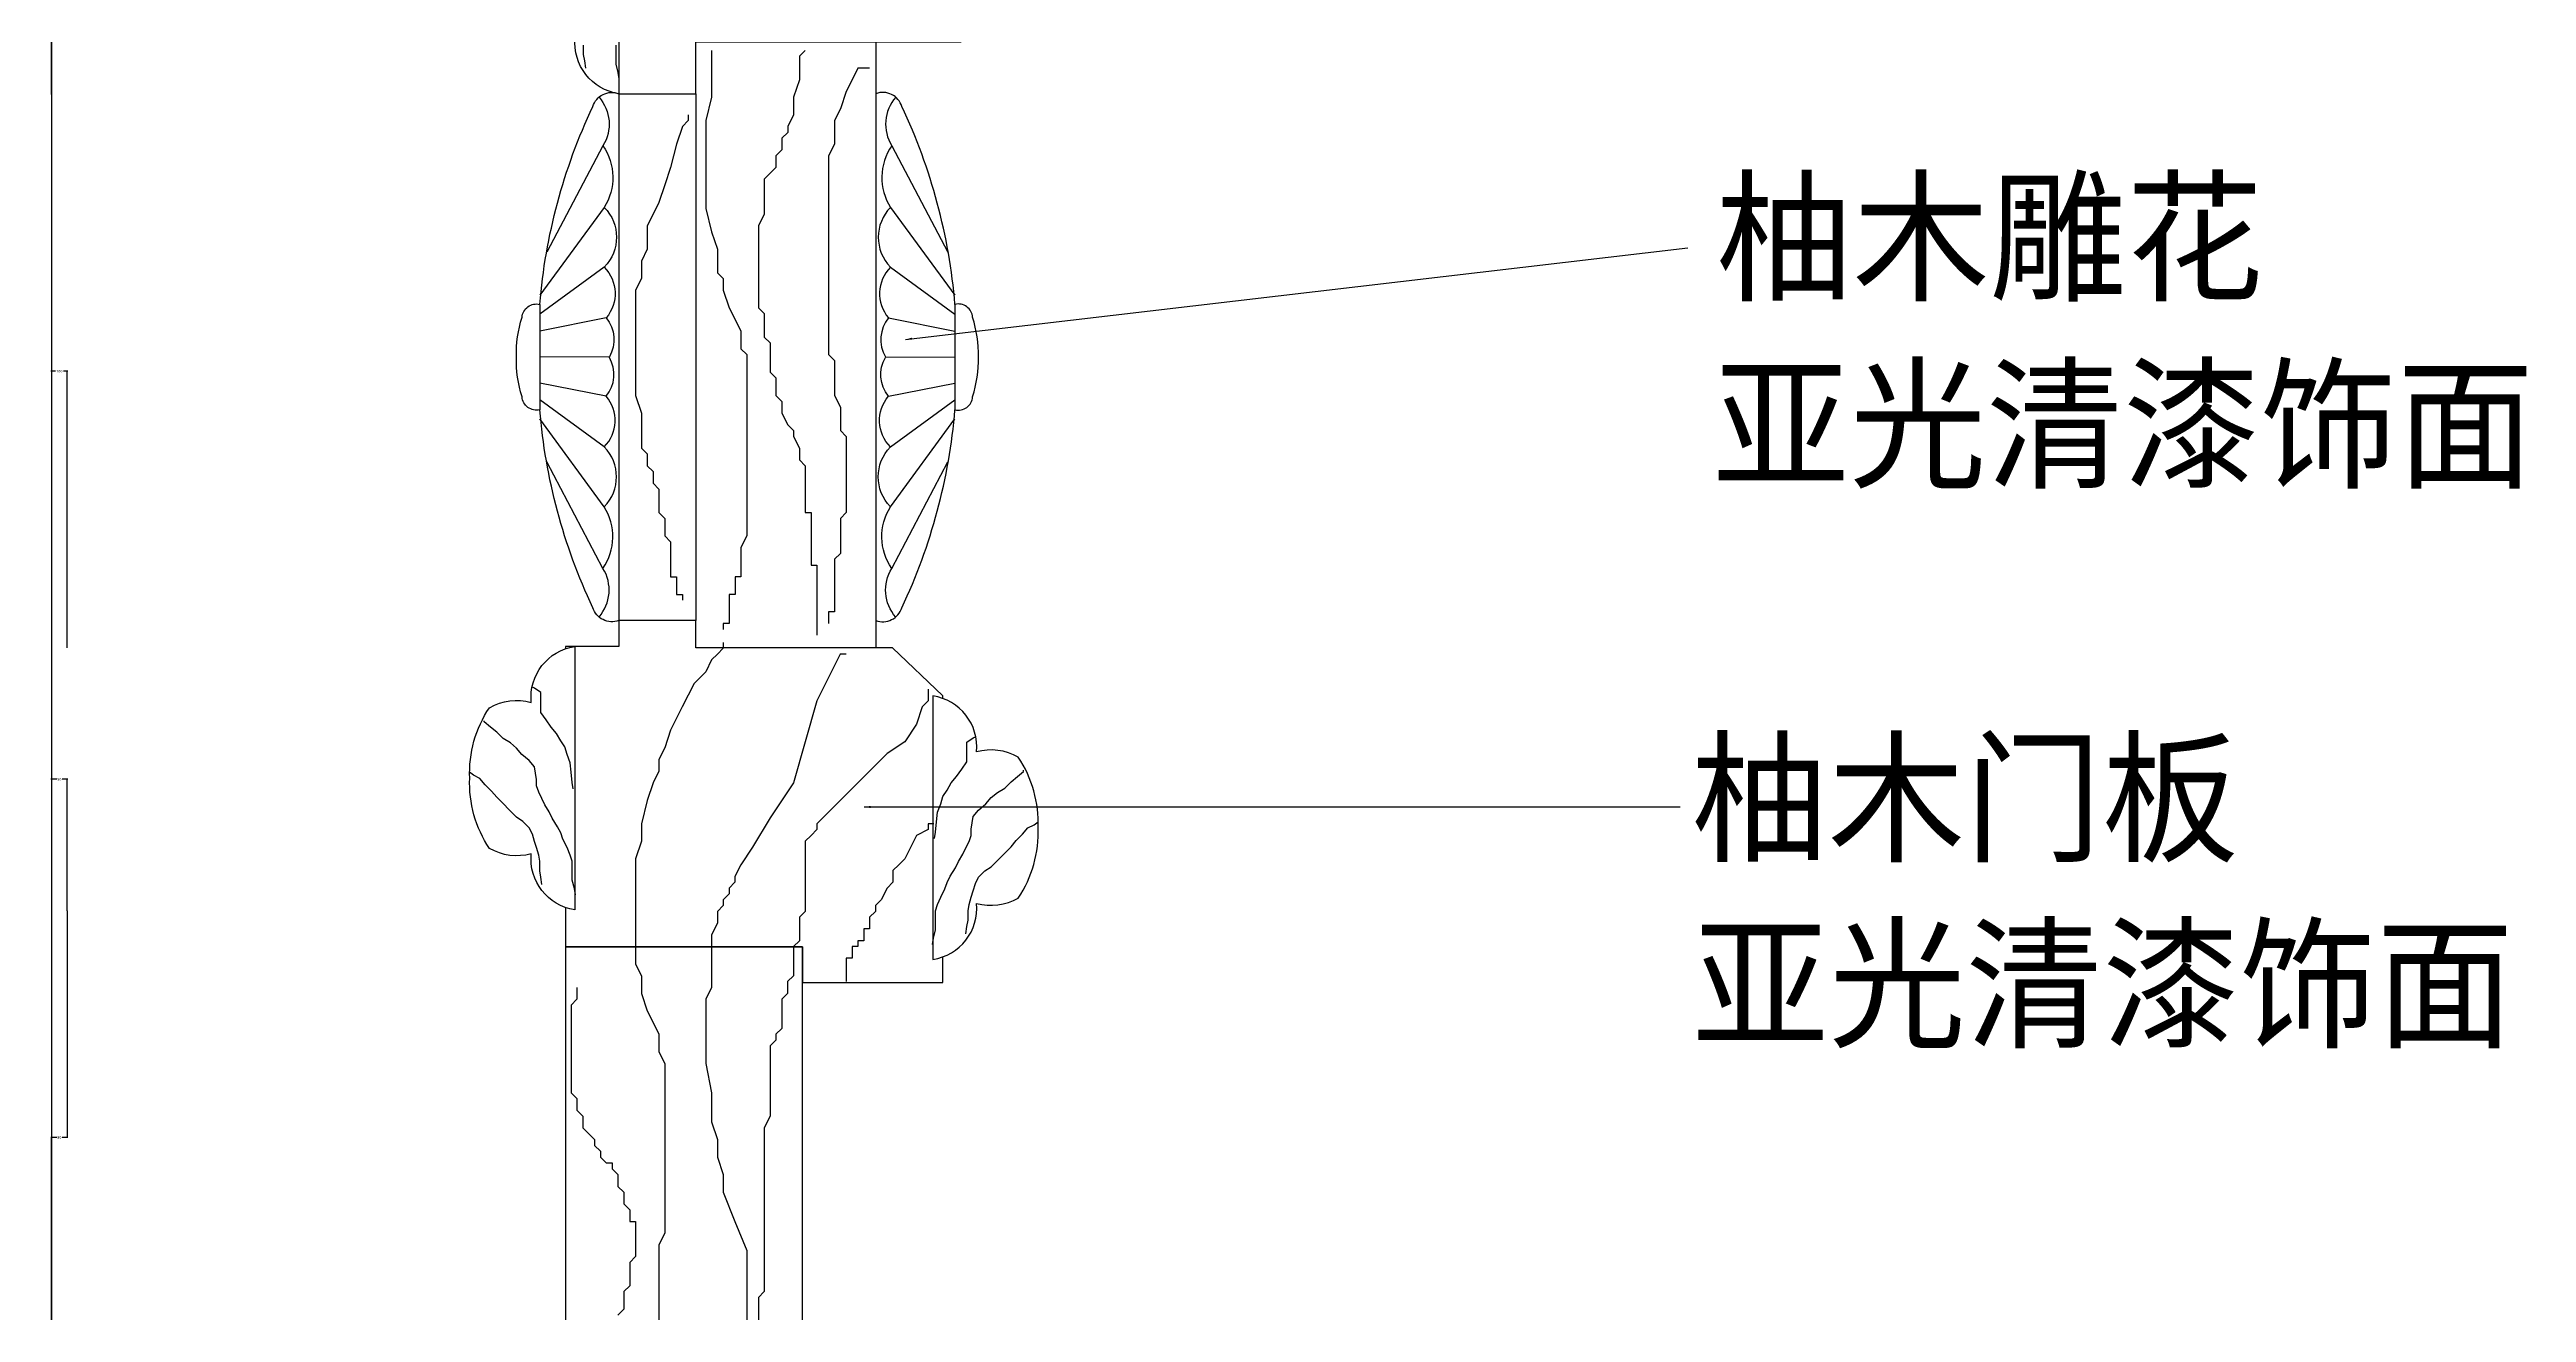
# Model space of a CAD drawing. Header units: metres. Extents: x 394 to 3676, y 649 to 5271.
# Drawn here: x 2736 to 3676, y 3528 to 4007 of the extents above; entities that cross this region are included whole.
import ezdxf

# ---------------------------------------------------------------- set-up
doc = ezdxf.new("R2010")
doc.units = ezdxf.units.M
for name, color, linetype in [('3', 3, 'Continuous'), ('4', 4, 'Continuous'), ('7', 7, 'Continuous'), ('BH', 3, 'Continuous'), ('DIM', 3, 'Continuous'), ('TEXT', 3, 'Continuous')]:
    doc.layers.add(name, color=color, linetype=linetype)
doc.dimstyles.get("Standard").update_dxf_attribs({"dimtxt": 2.5, "dimasz": 2.5, "dimexe": 1.25, "dimexo": 0.625, "dimtad": 1, "dimcen": 2.5, "dimazin": 3, "dimtfac": 1, "dimtmove": 0, "dimatfit": 3})

# ---------------------------------------------------------------- blocks, each defined once
blk = doc.blocks.new('*D2')
for p, q in [((2736.28, 5049.67), (2736.28, 3511.47)), ((2736.53, 3511.47), (2737.27, 3511.47)), ((2741.27, 3511.47), (2742.01, 3511.47)), ((2742.26, 1973.26), (2742.26, 3511.47))]:
    blk.add_line(p, q)
at = {"layer": 'Defpoints'}
for p in [(2736.28, 5049.67), (2736.28, 3511.47), (2742.26, 1973.26)]:
    blk.add_point(p, dxfattribs=at)
at = {"layer": 'DIM', "insert": (2739.27, 3511.47), "char_height": 1, "attachment_point": 5}
blk.add_mtext('3100', dxfattribs=at)
blk = doc.blocks.new('*D7')
for p, q in [((2736.28, 4104.02), (2736.28, 4046.96)), ((2736.03, 4046.96), (2735.78, 4046.96)), ((2736.28, 3989.9), (2736.28, 4046.96)), ((2736.28, 4046.96), (2736.28, 4046.96)), ((2736.53, 4046.96), (2736.78, 4046.96))]:
    blk.add_line(p, q)
at = {"layer": 'Defpoints'}
for p in [(2736.28, 4104.02), (2736.28, 4046.96), (2736.28, 3989.9)]:
    blk.add_point(p, dxfattribs=at)
at = {"layer": 'DIM', "insert": (2736.28, 4048.085), "char_height": 1, "attachment_point": 5}
blk.add_mtext('50', dxfattribs=at)
blk = doc.blocks.new('*D9')
for p, q in [((2736.28, 3779.87), (2736.28, 3729.94)), ((2738.27, 3729.94), (2736.03, 3729.94)), ((2742.51, 3729.94), (2740.27, 3729.94)), ((2742.26, 3680), (2742.26, 3729.94))]:
    blk.add_line(p, q)
at = {"layer": 'Defpoints'}
for p in [(2736.28, 3779.87), (2742.26, 3729.94), (2742.26, 3680)]:
    blk.add_point(p, dxfattribs=at)
at = {"layer": 'DIM', "insert": (2739.27, 3729.94), "char_height": 1, "attachment_point": 5}
blk.add_mtext('50', dxfattribs=at)
blk = doc.blocks.new('*D10')
for p, q in [((2742.26, 3680), (2742.26, 3593.99)), ((2738.27, 3593.99), (2736.03, 3593.99)), ((2736.28, 3507.97), (2736.28, 3593.99)), ((2742.51, 3593.99), (2740.27, 3593.99))]:
    blk.add_line(p, q)
at = {"layer": 'Defpoints'}
for p in [(2742.26, 3680), (2742.26, 3593.99), (2736.28, 3507.97)]:
    blk.add_point(p, dxfattribs=at)
at = {"layer": 'DIM', "insert": (2739.27, 3593.99), "char_height": 1, "attachment_point": 5}
blk.add_mtext('80', dxfattribs=at)
blk = doc.blocks.new('*D11')
for p, q in [((2736.28, 3989.9), (2736.28, 3884.89)), ((2737.77, 3884.89), (2736.03, 3884.89)), ((2742.51, 3884.89), (2740.77, 3884.89)), ((2742.26, 3779.87), (2742.26, 3884.89))]:
    blk.add_line(p, q)
at = {"layer": 'Defpoints'}
for p in [(2736.28, 3989.9), (2742.26, 3884.89), (2742.26, 3779.87)]:
    blk.add_point(p, dxfattribs=at)
at = {"layer": 'DIM', "insert": (2739.27, 3884.89), "char_height": 1, "attachment_point": 5}
blk.add_mtext('100', dxfattribs=at)

msp = doc.modelspace()

# ---------------------------------------------------------------- linework, layer by layer
at = {"layer": '3'}
for p, q in [((2945.73, 3970.46), (2924.42, 3930.06)), ((3055.43, 3970.46), (3076.74, 3930.06)), ((2946.21, 3947.07), (2921.75, 3913.7)), ((3054.96, 3947.07), (3079.42, 3913.7)), ((2946.21, 3924.39), (2921.75, 3906.5)), ((3054.95, 3924.39), (3079.42, 3906.5)), ((2921.75, 3910.25), (2921.75, 3870.25)), ((2946.96, 3905.13), (2921.75, 3900.12)), ((3054.2, 3905.13), (3079.42, 3900.12)), ((3079.42, 3910.25), (3079.42, 3870.25)), ((2948.18, 3890.35), (2921.75, 3890.25)), ((3052.99, 3890.35), (3079.42, 3890.25)), ((2946.96, 3875.36), (2921.75, 3880.37)), ((3054.2, 3875.36), (3079.42, 3880.37)), ((2946.21, 3856.11), (2921.75, 3873.99)), ((3054.95, 3856.11), (3079.42, 3873.99)), ((2946.21, 3833.42), (2921.75, 3866.79)), ((3054.96, 3833.42), (3079.42, 3866.79)), ((2945.73, 3810.03), (2924.42, 3850.44)), ((3055.43, 3810.03), (3076.74, 3850.44))]:
    msp.add_line(p, q, dxfattribs=at)
for points in [[(2944.24, 3988.93, -0.33), (2945.73, 3970.46, -0.3), (2946.21, 3947.07, -0.41), (2946.21, 3924.39, -0.39), (2946.96, 3905.13, -0.31), (2948.18, 3890.35)], [(3056.92, 3988.93, 0.33), (3055.43, 3970.46, 0.3), (3054.96, 3947.07, 0.41), (3054.95, 3924.39, 0.39), (3054.2, 3905.13, 0.31), (3052.99, 3890.35)], [(2944.24, 3791.56, 0.33), (2945.73, 3810.03, 0.3), (2946.21, 3833.42, 0.41), (2946.21, 3856.11, 0.39), (2946.96, 3875.36, 0.31), (2948.18, 3890.14)], [(3056.92, 3791.56, -0.33), (3055.43, 3810.03, -0.3), (3054.96, 3833.42, -0.41), (3054.95, 3856.11, -0.39), (3054.2, 3875.36, -0.31), (3052.99, 3890.14)]]:
    msp.add_lwpolyline(points, format="xyb", dxfattribs=at)
at = {"layer": '4'}
for points in [[(3081.73, 4116.87), (3001.73, 4116.87), (3001.73, 4129.89), (2951.75, 4129.89), (2951.75, 4099.83), (2951.75, 3990.25), (2981.01, 3990.25), (2981.01, 4009.89), (3081.73, 4009.89), (3081.73, 4116.87), (3001.73, 4116.87)], [(3074.79, 3760.62), (3074.79, 3761.59), (3055.77, 3779.89), (2981.01, 3779.89), (2981.01, 3790.25), (2951.75, 3790.25), (2951.75, 3780.4), (2931.47, 3780.4), (2931.47, 3779.48)], [(2931.47, 3681.32), (2931.47, 3666.37), (3021.47, 3666.37), (3021.47, 3652.83), (3074.79, 3652.83), (3074.79, 3662.56)]]:
    msp.add_lwpolyline(points, dxfattribs=at)
for points in [[(2951.75, 3990.25, -0.4), (2935.16, 4011.49, -0.2), (2919.29, 4013.52, -0.16), (2911.8, 4040.25, -0.16), (2919.29, 4066.97, -0.2), (2935.16, 4069, -0.4), (2951.75, 4090.25)], [(2951.75, 3790.25, -0.43), (2941.9, 3795.09, -0.09), (2921.75, 3870.25, -0.46), (2915, 3875.15, -0.08), (2912.83, 3890.25, -0.08), (2915, 3905.34, -0.46), (2921.75, 3910.25, -0.09), (2941.9, 3985.4, -0.43), (2951.75, 3990.25)], [(3049.42, 3790.25, 0.43), (3059.27, 3795.09, 0.09), (3079.42, 3870.25, 0.46), (3086.16, 3875.15, 0.08), (3088.34, 3890.25, 0.08), (3086.16, 3905.34, 0.46), (3079.42, 3910.25, 0.09), (3059.27, 3985.4, 0.43), (3049.42, 3990.25)], [(2935.08, 3680.4, -0.4), (2918.5, 3701.65, -0.2), (2902.63, 3703.67, -0.16), (2895.13, 3730.4, -0.16), (2902.63, 3757.13, -0.2), (2918.5, 3759.15, -0.4), (2935.08, 3780.4)], [(3071.04, 3661.59, 0.4), (3087.62, 3682.84, 0.2), (3103.5, 3684.86, 0.16), (3110.99, 3711.59, 0.16), (3103.5, 3738.32, 0.2), (3087.62, 3740.35, 0.4), (3071.04, 3761.59)]]:
    msp.add_lwpolyline(points, format="xyb", close=True, dxfattribs=at)
msp.add_lwpolyline([(2985.08, 3490.71), (3002.6, 3490.71), (3002.6, 3468.58), (3021.47, 3468.58), (3021.47, 3666.37), (2931.47, 3666.37), (2931.47, 3468.58), (2949.59, 3468.58), (2949.59, 3490.71), (2966.74, 3490.71), (2966.74, 3468.58), (2985.08, 3468.58)], close=True, dxfattribs=at)
at = {"layer": '7'}
for p, q in [((3049.42, 4009.89), (3049.42, 3779.89)), ((2981.01, 3990.25), (2981.01, 3790.25))]:
    msp.add_line(p, q, dxfattribs=at)
at = {"layer": 'BH'}
for p, q in [((2938.39, 4005.08), (2938.39, 4008.66)), ((2950.74, 4001.49), (2950.74, 4008.66)), ((2938.79, 4002.69), (2938.39, 4005.08)), ((2939.18, 3999.9), (2938.79, 4002.69)), ((2951.54, 3998.31), (2950.74, 4001.49)), ((2987, 4006.65), (2987, 3988.89)), ((3022.57, 4006.65), (3020.34, 4004.43)), ((3020.34, 4004.43), (3020.34, 3995.55)), ((3042.57, 3999.99), (3040.35, 3995.55)), ((3047.02, 3999.99), (3042.57, 3999.99)), ((2951.94, 3995.92), (2951.54, 3998.31)), ((3020.34, 3995.55), (3018.12, 3988.89)), ((3038.13, 3991.11), (3035.9, 3984.45)), ((3040.35, 3995.55), (3038.13, 3991.11)), ((2978.11, 3980.01), (2975.89, 3977.79)), ((2978.11, 3982.23), (2978.11, 3980.01)), ((2987, 3988.89), (2984.78, 3980.01)), ((2984.78, 3980.01), (2984.78, 3946.7)), ((3018.12, 3982.23), (3015.9, 3977.79)), ((3018.12, 3988.89), (3018.12, 3982.23)), ((3035.9, 3984.45), (3033.68, 3980.01)), ((3033.68, 3980.01), (3033.68, 3971.12)), ((2973.67, 3971.12), (2971.44, 3962.24)), ((2975.89, 3977.79), (2973.67, 3971.12)), ((3015.9, 3975.56), (3013.68, 3973.34)), ((3013.68, 3973.34), (3013.68, 3968.9)), ((3015.9, 3977.79), (3015.9, 3975.56)), ((3033.68, 3971.12), (3031.46, 3966.68)), ((2971.44, 3962.24), (2969.22, 3955.58)), ((3011.45, 3962.24), (3009.23, 3960.02)), ((3013.68, 3968.9), (3011.45, 3966.68)), ((3011.45, 3966.68), (3011.45, 3962.24)), ((3031.46, 3966.68), (3031.46, 3891.19)), ((2969.22, 3955.58), (2967, 3948.92)), ((3009.23, 3960.02), (3007.01, 3957.8)), ((3007.01, 3957.8), (3007.01, 3944.48)), ((2964.78, 3944.48), (2962.55, 3940.04)), ((2967, 3948.92), (2964.78, 3944.48)), ((2984.78, 3946.7), (2987, 3937.82)), ((3007.01, 3944.48), (3004.78, 3940.04)), ((2962.55, 3940.04), (2962.55, 3931.16)), ((2987, 3937.82), (2989.23, 3931.16)), ((3004.78, 3940.04), (3004.78, 3908.95)), ((2962.55, 3931.16), (2960.33, 3926.72)), ((2960.33, 3926.72), (2960.33, 3920.06)), ((2989.23, 3931.16), (2989.23, 3922.28)), ((2960.33, 3920.06), (2958.11, 3915.62)), ((2958.11, 3915.62), (2958.11, 3875.65)), ((2989.23, 3922.28), (2991.45, 3920.06)), ((2991.45, 3920.06), (2991.45, 3915.62)), ((2991.45, 3915.62), (2993.67, 3908.95)), ((2993.67, 3908.95), (2995.89, 3904.51)), ((2995.89, 3904.51), (2998.12, 3900.07)), ((3004.78, 3908.95), (3007.01, 3906.73)), ((3007.01, 3906.73), (3007.01, 3897.85)), ((2998.12, 3900.07), (2998.12, 3893.41)), ((3007.01, 3897.85), (3009.23, 3895.63)), ((3009.23, 3895.63), (3009.23, 3884.53)), ((2998.12, 3893.41), (3000.34, 3891.19)), ((3000.34, 3891.19), (3000.34, 3822.36)), ((3031.46, 3891.19), (3033.68, 3888.97)), ((3033.68, 3888.97), (3033.68, 3875.65)), ((3009.23, 3884.53), (3011.45, 3882.31)), ((3011.45, 3882.31), (3011.45, 3875.65)), ((2958.11, 3875.65), (2960.33, 3868.99)), ((2960.33, 3868.99), (2960.33, 3855.67)), ((3011.45, 3875.65), (3013.68, 3873.43)), ((3013.68, 3873.43), (3013.68, 3868.99)), ((3013.68, 3868.99), (3015.9, 3864.55)), ((3033.68, 3875.65), (3035.9, 3871.21)), ((3035.9, 3871.21), (3035.9, 3862.33)), ((3015.9, 3864.55), (3018.12, 3862.33)), ((3018.12, 3862.33), (3018.12, 3860.11)), ((3018.12, 3860.11), (3020.34, 3855.67)), ((3035.9, 3862.33), (3038.13, 3860.11)), ((3038.13, 3860.11), (3038.13, 3831.24)), ((2960.33, 3855.67), (2962.55, 3853.45)), ((2962.55, 3853.45), (2962.55, 3849.01)), ((2962.55, 3849.01), (2964.78, 3846.78)), ((3020.34, 3855.67), (3020.34, 3851.23)), ((3020.34, 3851.23), (3022.57, 3849.01)), ((3022.57, 3849.01), (3022.57, 3831.24)), ((2964.78, 3846.78), (2964.78, 3842.34)), ((2964.78, 3842.34), (2967, 3840.12)), ((2967, 3840.12), (2967, 3831.24)), ((2967, 3831.24), (2969.22, 3829.02)), ((3022.57, 3831.24), (3024.79, 3831.24)), ((3024.79, 3831.24), (3024.79, 3811.26)), ((3038.13, 3831.24), (3035.9, 3829.02)), ((2969.22, 3829.02), (2969.22, 3822.36)), ((2969.22, 3822.36), (2971.44, 3820.14)), ((2971.44, 3820.14), (2971.44, 3806.82)), ((3000.34, 3822.36), (2998.12, 3817.92)), ((3035.9, 3829.02), (3035.9, 3815.7)), ((2998.12, 3817.92), (2998.12, 3806.82)), ((3024.79, 3811.26), (3027.01, 3811.26)), ((3027.01, 3811.26), (3027.01, 3784.62)), ((3035.9, 3815.7), (3033.68, 3813.48)), ((3033.68, 3813.48), (3033.68, 3793.5)), ((2971.44, 3806.82), (2973.67, 3806.82)), ((2973.67, 3806.82), (2973.67, 3800.16)), ((2995.89, 3806.82), (2995.89, 3800.16)), ((2998.12, 3806.82), (2995.89, 3806.82)), ((2973.67, 3800.16), (2975.89, 3800.16)), ((2975.89, 3800.16), (2975.89, 3797.94)), ((2995.89, 3800.16), (2993.67, 3800.16)), ((2993.67, 3800.16), (2993.67, 3789.06)), ((3033.68, 3793.5), (3031.46, 3793.5)), ((3031.46, 3793.5), (3031.46, 3789.06)), ((2991.45, 3789.06), (2991.45, 3786.84)), ((2993.67, 3789.06), (2991.45, 3789.06)), ((2986.99, 3775.24), (2984.77, 3770.8)), ((2989.22, 3777.46), (2986.99, 3775.24)), ((2991.44, 3779.68), (2989.22, 3777.46)), ((2991.44, 3781.9), (2991.44, 3779.68)), ((3035.89, 3777.46), (3031.45, 3768.58)), ((3038.12, 3777.46), (3035.89, 3777.46)), ((2919.73, 3764.5), (2918.93, 3764.9)), ((2922.12, 3762.91), (2919.73, 3764.5)), ((2980.33, 3766.36), (2978.1, 3761.92)), ((2984.77, 3770.8), (2980.33, 3766.36)), ((3031.45, 3768.58), (3027, 3759.7)), ((3069.24, 3764.14), (3069.24, 3759.7)), ((2922.12, 3755.35), (2922.12, 3762.91)), ((2924.11, 3752.56), (2922.12, 3755.35)), ((2975.88, 3757.48), (2971.43, 3748.6)), ((2978.1, 3761.92), (2975.88, 3757.48)), ((3027, 3759.7), (3018.11, 3728.62)), ((3067.01, 3757.48), (3064.79, 3750.82)), ((3069.24, 3759.7), (3067.01, 3757.48)), ((2900.6, 3751.76), (2900.6, 3752.16)), ((2902.99, 3749.77), (2900.6, 3751.76)), ((2905.38, 3747.78), (2902.99, 3749.77)), ((2907.77, 3745.39), (2905.38, 3747.78)), ((2910.56, 3743.8), (2907.77, 3745.39)), ((2926.11, 3749.77), (2924.11, 3752.56)), ((2928.1, 3747.38), (2926.11, 3749.77)), ((2929.69, 3744.6), (2928.1, 3747.38)), ((2931.29, 3742.21), (2929.69, 3744.6)), ((2971.43, 3748.6), (2969.21, 3741.94)), ((3064.79, 3750.82), (3060.34, 3744.16)), ((3084, 3744.1), (3086.39, 3745.7)), ((3086.39, 3745.7), (3087.19, 3746.09)), ((2912.95, 3741.81), (2910.56, 3743.8)), ((2914.95, 3739.42), (2912.95, 3741.81)), ((2917.74, 3737.03), (2914.95, 3739.42)), ((2919.73, 3734.64), (2917.74, 3737.03)), ((2932.08, 3739.42), (2931.29, 3742.21)), ((2933.28, 3736.24), (2932.08, 3739.42)), ((2933.68, 3732.65), (2933.28, 3736.24)), ((2969.21, 3741.94), (2966.99, 3737.5)), ((2966.99, 3737.5), (2966.99, 3733.06)), ((3053.68, 3739.72), (3047.01, 3733.06)), ((3060.34, 3744.16), (3053.68, 3739.72)), ((3082.01, 3733.75), (3084, 3736.54)), ((3084, 3736.54), (3084, 3744.1)), ((2896.61, 3731.46), (2895.02, 3732.65)), ((2899, 3730.27), (2896.61, 3731.46)), ((2901, 3727.88), (2899, 3730.27)), ((2903.39, 3725.49), (2901, 3727.88)), ((2920.53, 3729.87), (2919.73, 3734.64)), ((2920.53, 3727.48), (2920.53, 3729.87)), ((2921.32, 3725.09), (2920.53, 3727.48)), ((2934.08, 3728.67), (2933.68, 3732.65)), ((2934.47, 3726.28), (2934.08, 3728.67)), ((2964.77, 3728.62), (2962.54, 3721.95)), ((2966.99, 3733.06), (2964.77, 3728.62)), ((3018.11, 3728.62), (3009.22, 3715.29)), ((3047.01, 3733.06), (3038.12, 3724.18)), ((3074.83, 3723.4), (3076.43, 3725.79)), ((3076.43, 3725.79), (3078.02, 3728.58)), ((3078.02, 3728.58), (3080.02, 3730.97)), ((3080.02, 3730.97), (3082.01, 3733.75)), ((3095.56, 3724.99), (3098.35, 3726.59)), ((3098.35, 3726.59), (3100.74, 3728.97)), ((3100.74, 3728.97), (3103.13, 3730.97)), ((3103.13, 3730.97), (3105.52, 3732.96)), ((3105.52, 3732.96), (3105.52, 3733.35)), ((2905.38, 3723.1), (2903.39, 3725.49)), ((2907.77, 3720.71), (2905.38, 3723.1)), ((2910.16, 3718.32), (2907.77, 3720.71)), ((2912.95, 3715.53), (2910.16, 3718.32)), ((2922.52, 3722.7), (2921.32, 3725.09)), ((2923.71, 3720.31), (2922.52, 3722.7)), ((2925.31, 3717.53), (2923.71, 3720.31)), ((2926.5, 3715.14), (2925.31, 3717.53)), ((2962.54, 3721.95), (2960.32, 3713.07)), ((3031.45, 3717.51), (3029.23, 3715.29)), ((3033.67, 3719.73), (3031.45, 3717.51)), ((3038.12, 3724.18), (3033.67, 3719.73)), ((3072.44, 3713.85), (3072.84, 3717.43)), ((3072.84, 3717.43), (3074.04, 3720.61)), ((3074.04, 3720.61), (3074.83, 3723.4)), ((3086.39, 3715.84), (3088.39, 3718.23)), ((3088.39, 3718.23), (3091.18, 3720.61)), ((3091.18, 3720.61), (3093.17, 3723)), ((3093.17, 3723), (3095.56, 3724.99)), ((2915.34, 3713.94), (2912.95, 3715.53)), ((2917.74, 3711.55), (2915.34, 3713.94)), ((2918.93, 3709.16), (2917.74, 3711.55)), ((2919.73, 3706.38), (2918.93, 3709.16)), ((2928.5, 3711.95), (2926.5, 3715.14)), ((2929.69, 3709.56), (2928.5, 3711.95)), ((2930.49, 3707.17), (2929.69, 3709.56)), ((2932.08, 3703.99), (2930.49, 3707.17)), ((2960.32, 3713.07), (2960.32, 3706.41)), ((3009.22, 3715.29), (3002.55, 3704.19)), ((3024.78, 3708.63), (3022.56, 3706.41)), ((3027, 3710.85), (3024.78, 3708.63)), ((3029.23, 3715.29), (3027, 3713.07)), ((3027, 3713.07), (3027, 3710.85)), ((3064.79, 3708.63), (3060.34, 3699.75)), ((3069.24, 3710.85), (3064.79, 3708.63)), ((3069.24, 3713.07), (3069.24, 3710.85)), ((3071.46, 3713.07), (3069.24, 3713.07)), ((3071.65, 3707.48), (3072.04, 3709.86)), ((3072.04, 3709.86), (3072.44, 3713.85)), ((3084.8, 3706.28), (3085.6, 3708.67)), ((3085.6, 3711.06), (3086.39, 3715.84)), ((3085.6, 3708.67), (3085.6, 3711.06)), ((3102.73, 3706.68), (3105.12, 3709.07)), ((3105.12, 3709.07), (3107.12, 3711.46)), ((3107.12, 3711.46), (3109.51, 3712.65)), ((3109.51, 3712.65), (3111.1, 3713.85)), ((2920.53, 3703.99), (2919.73, 3706.38)), ((2921.32, 3701.2), (2920.53, 3703.99)), ((2921.72, 3698.81), (2921.32, 3701.2)), ((2921.72, 3695.23), (2921.72, 3698.81)), ((2933.28, 3701.2), (2932.08, 3703.99)), ((2934.08, 3698.81), (2933.28, 3701.2)), ((2934.08, 3691.65), (2934.08, 3698.81)), ((2960.32, 3706.41), (2958.1, 3699.75)), ((2958.1, 3699.75), (2958.1, 3659.79)), ((2998.11, 3697.53), (2995.88, 3693.09)), ((3002.55, 3704.19), (2998.11, 3697.53)), ((3022.56, 3706.41), (3022.56, 3679.77)), ((3058.12, 3697.53), (3055.9, 3695.31)), ((3060.34, 3699.75), (3058.12, 3697.53)), ((3079.62, 3696.33), (3080.81, 3698.72)), ((3080.81, 3698.72), (3082.41, 3701.5)), ((3082.41, 3701.5), (3083.6, 3703.89)), ((3083.6, 3703.89), (3084.8, 3706.28)), ((3093.17, 3696.73), (3095.96, 3699.51)), ((3095.96, 3699.51), (3098.35, 3701.9)), ((3098.35, 3701.9), (3100.74, 3704.29)), ((3100.74, 3704.29), (3102.73, 3706.68)), ((2922.12, 3692.84), (2921.72, 3695.23)), ((2922.52, 3690.05), (2922.12, 3692.84)), ((2934.87, 3688.46), (2934.08, 3691.65)), ((2935.27, 3686.07), (2934.87, 3688.46)), ((2995.88, 3690.87), (2993.66, 3688.65)), ((2993.66, 3688.65), (2993.66, 3686.43)), ((2995.88, 3693.09), (2995.88, 3690.87)), ((3053.68, 3688.65), (3051.45, 3684.21)), ((3055.9, 3690.87), (3053.68, 3688.65)), ((3055.9, 3695.31), (3055.9, 3690.87)), ((3074.04, 3685.18), (3075.63, 3688.37)), ((3075.63, 3688.37), (3076.43, 3690.75)), ((3076.43, 3690.75), (3077.62, 3693.14)), ((3077.62, 3693.14), (3079.62, 3696.33)), ((3086.39, 3687.57), (3087.19, 3690.36)), ((3087.19, 3690.36), (3088.39, 3692.75)), ((3088.39, 3692.75), (3090.78, 3695.13)), ((3090.78, 3695.13), (3093.17, 3696.73)), ((2991.44, 3681.99), (2989.22, 3679.77)), ((2989.22, 3679.77), (2989.22, 3675.33)), ((2993.66, 3686.43), (2991.44, 3684.21)), ((2991.44, 3684.21), (2991.44, 3681.99)), ((3022.56, 3679.77), (3020.33, 3677.55)), ((3049.23, 3679.77), (3047.01, 3677.55)), ((3051.45, 3684.21), (3049.23, 3681.99)), ((3049.23, 3681.99), (3049.23, 3679.77)), ((3072.04, 3680.01), (3072.84, 3682.39)), ((3072.04, 3672.84), (3072.04, 3680.01)), ((3072.84, 3682.39), (3074.04, 3685.18)), ((3084.4, 3680.01), (3084.8, 3682.39)), ((3084.4, 3676.42), (3084.4, 3680.01)), ((3084.8, 3682.39), (3085.6, 3685.18)), ((3085.6, 3685.18), (3086.39, 3687.57)), ((2989.22, 3675.33), (2986.99, 3670.89)), ((2986.99, 3670.89), (2986.99, 3650.9)), ((3020.33, 3677.55), (3020.33, 3668.67)), ((3044.78, 3673.11), (3044.78, 3668.67)), ((3047.01, 3673.11), (3044.78, 3673.11)), ((3047.01, 3677.55), (3047.01, 3673.11)), ((3070.85, 3667.27), (3071.25, 3669.65)), ((3071.25, 3669.65), (3072.04, 3672.84)), ((3083.6, 3671.25), (3084, 3674.03)), ((3084, 3674.03), (3084.4, 3676.42)), ((3020.33, 3668.67), (3018.11, 3666.45)), ((3018.11, 3666.45), (3018.11, 3655.34)), ((3038.12, 3662.01), (3038.12, 3653.12)), ((3040.34, 3662.01), (3038.12, 3662.01)), ((3040.34, 3666.45), (3040.34, 3662.01)), ((3042.56, 3666.45), (3040.34, 3666.45)), ((3044.78, 3668.67), (3042.56, 3668.67)), ((3042.56, 3668.67), (3042.56, 3666.45)), ((2935.87, 3650.9), (2935.87, 3646.46)), ((2958.1, 3659.79), (2960.32, 3655.34)), ((2960.32, 3655.34), (2960.32, 3648.68)), ((2986.99, 3650.9), (2984.77, 3646.46)), ((3018.11, 3655.34), (3015.89, 3653.12)), ((3015.89, 3653.12), (3015.89, 3648.68)), ((2935.87, 3646.46), (2933.65, 3644.24)), ((2933.65, 3644.24), (2933.65, 3610.94)), ((2960.32, 3648.68), (2962.54, 3642.02)), ((2962.54, 3642.02), (2964.77, 3637.58)), ((2984.77, 3646.46), (2984.77, 3622.04)), ((3015.89, 3648.68), (3013.67, 3646.46)), ((3013.67, 3646.46), (3013.67, 3635.36)), ((2964.77, 3637.58), (2966.99, 3633.14)), ((2966.99, 3633.14), (2966.99, 3626.48)), ((3013.67, 3635.36), (3011.44, 3633.14)), ((3011.44, 3633.14), (3011.44, 3630.92)), ((2966.99, 3626.48), (2969.21, 3622.04)), ((3011.44, 3630.92), (3009.22, 3628.7)), ((3009.22, 3628.7), (3009.22, 3602.06)), ((2969.21, 3622.04), (2969.21, 3557.65)), ((2984.77, 3622.04), (2986.99, 3610.94)), ((2933.65, 3610.94), (2935.87, 3608.72)), ((2935.87, 3608.72), (2935.87, 3604.28)), ((2935.87, 3604.28), (2938.09, 3602.06)), ((2986.99, 3610.94), (2986.99, 3599.84)), ((2938.09, 3602.06), (2938.09, 3597.62)), ((2938.09, 3597.62), (2940.32, 3595.4)), ((2940.32, 3595.4), (2942.54, 3593.17)), ((2986.99, 3599.84), (2989.22, 3593.17)), ((3009.22, 3602.06), (3007, 3597.62)), ((3007, 3597.62), (3007, 3535.45)), ((2942.54, 3593.17), (2942.54, 3590.95)), ((2942.54, 3590.95), (2944.76, 3588.73)), ((2944.76, 3588.73), (2944.76, 3586.51)), ((2944.76, 3586.51), (2946.98, 3584.29)), ((2989.22, 3593.17), (2989.22, 3586.51)), ((2989.22, 3586.51), (2991.44, 3579.85)), ((2946.98, 3584.29), (2949.21, 3584.29)), ((2949.21, 3584.29), (2949.21, 3582.07)), ((2949.21, 3582.07), (2951.43, 3579.85)), ((2951.43, 3579.85), (2951.43, 3575.41)), ((2951.43, 3575.41), (2953.65, 3573.19)), ((2991.44, 3579.85), (2991.44, 3573.19)), ((2953.65, 3573.19), (2953.65, 3568.75)), ((2953.65, 3568.75), (2955.88, 3566.53)), ((2955.88, 3566.53), (2955.88, 3562.09)), ((2991.44, 3573.19), (2995.88, 3562.09)), ((2955.88, 3562.09), (2958.1, 3562.09)), ((2958.1, 3562.09), (2958.1, 3548.77)), ((2969.21, 3557.65), (2966.99, 3553.21)), ((2995.88, 3562.09), (3000.33, 3550.99)), ((2958.1, 3548.77), (2955.88, 3546.55)), ((2966.99, 3553.21), (2966.99, 3506.58)), ((3000.33, 3550.99), (3000.33, 3511.02)), ((2955.88, 3537.67), (2953.65, 3535.45)), ((2955.88, 3546.55), (2955.88, 3537.67)), ((2953.65, 3528.78), (2951.43, 3526.56)), ((2953.65, 3535.45), (2953.65, 3528.78)), ((3007, 3535.45), (3004.78, 3533.23)), ((3004.78, 3533.23), (3004.78, 3513.24))]:
    msp.add_line(p, q, dxfattribs=at)

# ---------------------------------------------------------------- texts
at = {"layer": 'TEXT'}
for s, p in [('柚木雕花', (3368.4, 3915.71)), ('亚光清漆饰面', (3367.21, 3844.65)), ('柚木门板', (3359.04, 3702.8)), ('亚光清漆饰面', (3359.4, 3632.17))]:
    msp.add_text(s, height=40, dxfattribs=at).set_placement(p)

# ---------------------------------------------------------------- dimensions: what is measured, and where the dimension line sits
at = {"layer": 'DIM'}
for base, p1, p2, text, picture, middle in [((2736.28, 3511.47), (2736.28, 5049.67), (2742.26, 1973.26), '3100', '*D2', (2739.27, 3511.47)), ((2736.28, 4046.96), (2736.28, 4104.02), (2736.28, 3989.9), '50', '*D7', (2736.28, 4048.085)), ((2742.26, 3884.89), (2742.26, 3779.87), (2736.28, 3989.9), '100', '*D11', (2739.27, 3884.89)), ((2742.26, 3729.94), (2742.26, 3680), (2736.28, 3779.87), '50', '*D9', (2739.27, 3729.94)), ((2742.26, 3593.99), (2742.26, 3680), (2736.28, 3507.97), '80', '*D10', (2739.27, 3593.99))]:
    dim = msp.add_linear_dim(base=base, p1=p1, p2=p2, text=text, dimstyle='Standard', dxfattribs=at)
    dim.commit()
    dim.dimension.update_dxf_attribs({"geometry": picture, "text_midpoint": middle})

# ---------------------------------------------------------------- leaders
for points in [[(3060.63, 3896.92), (3357.79, 3931.73)], [(3044.96, 3719.44), (3354.95, 3719.44)]]:
    msp.add_leader(points, dimstyle='Standard', dxfattribs=at)

doc.saveas('drawing.dxf')
